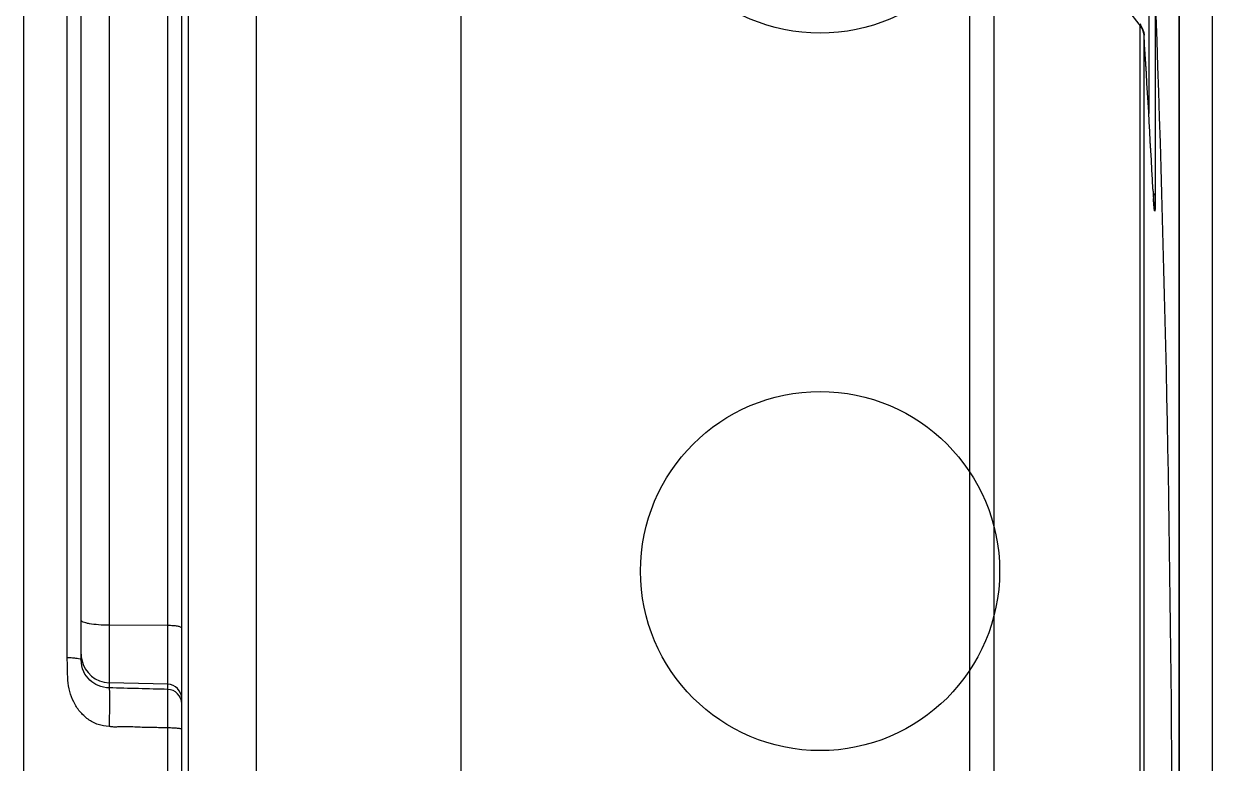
# Model space of a CAD drawing. Header units: millimetres. Extents: x -95754 to 177808, y 34455 to 150605.
# Drawn here: x 174696.6 to 174779.3, y 139616.6 to 139668.1 of the extents above; entities that cross this region are included whole.
import ezdxf

# ---------------------------------------------------------------- set-up
doc = ezdxf.new("R2010")
doc.units = ezdxf.units.MM
doc.header["$LTSCALE"] = 300
doc.layers.add('A-ETC-기계', color=253, linetype='Continuous')

# ---------------------------------------------------------------- blocks, each defined once
blk = doc.blocks.new('A$Cefb55bcc')
at = {"color": 8, "linetype": 'ByBlock', "ltscale": 3}
for p, q in [((617.618, -125.345), (617.618, -975.35)), ((619.918, -125.345), (619.918, -975.35)), ((567.618, -175.702), (567.618, -924.993)), ((617.618, -175.702), (617.618, -924.993)), ((537.179, -687.793), (537.179, -412.902)), ((548.175, -674.901), (548.175, -425.794)), ((540.204, -531.201), (540.204, -442.119)), ((541.177, -531.341), (541.177, -442.907)), ((543.124, -443.124), (543.124, -533.292)), ((547.201, -533.396), (547.201, -443.156)), ((603.024, -473.187), (603.024, -574.85)), ((604.721, -473.944), (604.721, -574.593)), ((614.833, -487.079), (604.721, -473.944)), ((548.647, -544.065), (548.647, -474.323)), ((553.387, -617.307), (553.387, -475.668)), ((615.498, -484.23), (615.498, -493.31)), ((615.954, -484.709), (615.954, -499.109)), ((614.905, -487.173), (614.833, -487.079)), ((614.905, -570.188), (614.905, -487.173)), ((615.17, -487.833), (615.171, -487.848)), ((615.171, -570.041), (615.171, -487.848)), ((615.788, -498.569), (615.805, -498.881)), ((615.788, -498.57), (615.789, -498.581)), ((615.805, -498.881), (615.82, -499.124)), ((615.82, -499.124), (615.833, -499.334)), ((615.828, -499.261), (615.826, -499.229)), ((547.201, -528.95), (543.124, -528.931)), ((547.201, -533.037), (543.124, -532.93)), ((547.201, -564.615), (547.201, -536.079))]:
    blk.add_line(p, q, dxfattribs=at)
at = {"color": 8, "linetype": 'ByBlock', "ltscale": 3, "elevation": 0}
blk.add_lwpolyline([(567.618, -945.35), (617.618, -945.35), (617.618, -155.345), (567.618, -155.345)], close=True, dxfattribs=at)
at = {"color": 8, "linetype": 'ByBlock', "ltscale": 3}
for points in [[(614.868, -487.053), (614.947, -487.165), (615.072, -487.405), (615.147, -487.656), (615.17, -487.833)], [(615.833, -499.334), (615.846, -499.51), (615.852, -499.587), (615.857, -499.656), (615.863, -499.718), (615.868, -499.772), (615.872, -499.82), (615.877, -499.861), (615.881, -499.895), (615.884, -499.922), (615.887, -499.942), (615.889, -499.955), (615.89, -499.958)]]:
    blk.add_lwpolyline(points, dxfattribs=at)
for centre in [(592.618, -475.206, 0), (592.618, -525.159, 0)]:
    blk.add_circle(centre, 12.5, dxfattribs=at)
for centre, radius, start, end in [((-1189.382, -550.348), 1806.529, 0.286098, 2.082235), ((-384.951, -550.793), 1002.101, 2.987243, 3.602104), ((614.069, -487.917), 1.103, 3.60659, 4.33207), ((-384.729, -550.793), 1001.879, 2.987918, 3.602108), ((688.568, -494.785), 72.878, 182.98583, 183.10295), ((678.445, -495.335), 62.74, 183.10161, 183.26989), ((661.194, -496.334), 45.461, 183.25337, 183.65053), ((543.18, -530.932), 2.002, 180.0152, 191.054), ((543.168, -530.934), 1.99, 191.06455, 191.43355), ((543.176, -530.932), 1.999, 191.45242, 268.51383), ((547.175, -534.036), 0.999, 0.01855, 88.51872), ((547.175, -534.395), 0.999, 0.01855, 88.51872)]:
    blk.add_arc(centre, radius, start, end, dxfattribs=at)
for points, knots in [([(614.868, -487.053), (614.887, -487.077), (614.903, -487.119), (614.905, -487.161), (614.905, -487.173)], [0, 0, 0, 0, 0.731892, 1, 1, 1, 1]), ([(615.17, -487.834), (615.161, -487.717), (615.104, -487.479), (614.98, -487.27), (614.905, -487.173)], [0, 0, 0, 0, 0.487454, 1, 1, 1, 1]), ([(615.807, -498.846), (615.849, -498.879), (615.921, -498.957), (615.952, -499.059), (615.954, -499.109)], [0, 0, 0, 0, 0.519326, 1, 1, 1, 1]), ([(615.883, -499.934), (615.878, -499.894), (615.855, -499.67), (615.84, -499.445), (615.828, -499.261)], [0, 0, 0, 0, 0.178994, 1, 1, 1, 1]), ([(615.954, -499.109), (615.954, -499.195), (615.953, -499.464), (615.951, -499.734), (615.941, -499.916)], [0, 0, 0, 0, 0.320829, 1, 1, 1, 1]), ([(615.941, -499.916), (615.94, -499.941), (615.937, -499.982), (615.931, -500.039), (615.927, -500.066), (615.918, -500.094), (615.904, -500.073), (615.901, -500.046), (615.89, -499.996), (615.886, -499.957), (615.883, -499.934)], [0, 0, 0, 0, 0.219982, 0.380199, 0.480462, 0.523183, 0.556234, 0.644742, 0.792719, 1, 1, 1, 1]), ([(543.124, -528.931), (542.875, -528.93), (542.413, -528.913), (541.871, -528.853), (541.521, -528.78), (541.342, -528.721), (541.224, -528.665), (541.177, -528.602), (541.177, -528.576)], [0, 0, 0, 0, 0.369805, 0.683441, 0.805279, 0.898484, 0.961709, 1, 1, 1, 1]), ([(548.175, -529.128), (548.175, -529.115), (548.151, -529.084), (548.056, -529.038), (547.858, -528.993), (547.557, -528.96), (547.326, -528.951), (547.201, -528.95)], [0, 0, 0, 0, 0.038301, 0.10155, 0.316347, 0.63007, 1, 1, 1, 1]), ([(543.124, -535.974), (542.862, -535.97), (542.335, -535.88), (541.632, -535.501), (541.057, -534.953), (540.63, -534.285), (540.359, -533.543), (540.257, -532.895), (540.232, -532.374), (540.23, -531.983), (540.228, -531.657), (540.209, -531.397), (540.206, -531.266), (540.204, -531.201)], [0, 0, 0, 0, 0.125274, 0.250647, 0.37598, 0.501146, 0.62606, 0.750775, 0.813121, 0.875435, 0.937723, 0.968866, 1, 1, 1, 1]), ([(541.177, -531.341), (541.178, -531.33), (541.152, -531.304), (541.058, -531.271), (540.86, -531.234), (540.56, -531.209), (540.329, -531.202), (540.204, -531.201)], [0, 0, 0, 0, 0.032312, 0.092831, 0.307507, 0.624848, 1, 1, 1, 1]), ([(543.124, -533.292), (542.863, -533.286), (542.369, -533.183), (541.74, -532.778), (541.289, -532.153), (541.177, -531.621), (541.177, -531.341)], [0, 0, 0, 0, 0.258114, 0.48317, 0.723922, 1, 1, 1, 1]), ([(547.201, -533.396), (546.522, -533.379), (545.163, -533.345), (543.804, -533.308), (543.124, -533.292)], [0, 0, 0, 0, 0.500036, 1, 1, 1, 1]), ([(543.124, -533.292), (543.127, -533.299), (543.128, -533.322), (543.133, -533.366), (543.137, -533.435), (543.144, -533.571), (543.149, -533.794), (543.151, -534.119), (543.148, -534.514), (543.138, -535.14), (543.129, -535.633), (543.124, -535.974)], [0, 0, 0, 0, 0.008097, 0.02501, 0.050642, 0.084777, 0.177398, 0.299935, 0.448503, 0.618392, 1, 1, 1, 1]), ([(547.201, -536.079), (547.204, -535.738), (547.207, -535.244), (547.209, -534.618), (547.21, -534.223), (547.209, -533.898), (547.21, -533.651), (547.203, -533.494), (547.206, -533.417), (547.201, -533.396)], [0, 0, 0, 0, 0.381712, 0.551692, 0.700342, 0.82292, 0.91551, 0.975163, 1, 1, 1, 1]), ([(547.201, -536.079), (546.861, -536.069), (546.181, -536.052), (545.331, -536.041), (544.652, -535.999), (544.227, -535.986), (543.887, -536), (543.632, -536.019), (543.376, -536.018), (543.208, -535.992), (543.124, -535.974)], [0, 0, 0, 0, 0.24998, 0.499953, 0.624971, 0.749925, 0.812436, 0.874955, 0.937434, 1, 1, 1, 1]), ([(548.175, -536.183), (548.175, -536.174), (548.145, -536.155), (548.092, -536.141), (548.001, -536.123), (547.827, -536.102), (547.556, -536.084), (547.326, -536.079), (547.201, -536.079)], [0, 0, 0, 0, 0.027543, 0.086466, 0.178664, 0.301558, 0.621317, 1, 1, 1, 1])]:
    blk.add_open_spline(points, degree=3, knots=knots, dxfattribs=at)
blk = doc.blocks.new('G$C618AA28F')
at = {"color": 0, "rotation": 180}
blk.add_blockref('A$Cefb55bcc', (-1855.808, -550.145), dxfattribs=at)
blk = doc.blocks.new('4F_기계장비')
at = {"layer": 'A-ETC-기계', "rotation": 180}
blk.add_blockref('G$C618AA28F', (79750.001, -9000.001), dxfattribs=at)

msp = doc.modelspace()

# ---------------------------------------------------------------- block references
at = {"layer": 'A-ETC-기계'}
msp.add_blockref('4F_기계장비', (92553.571, 148605.018), dxfattribs=at)

doc.saveas('drawing.dxf')
